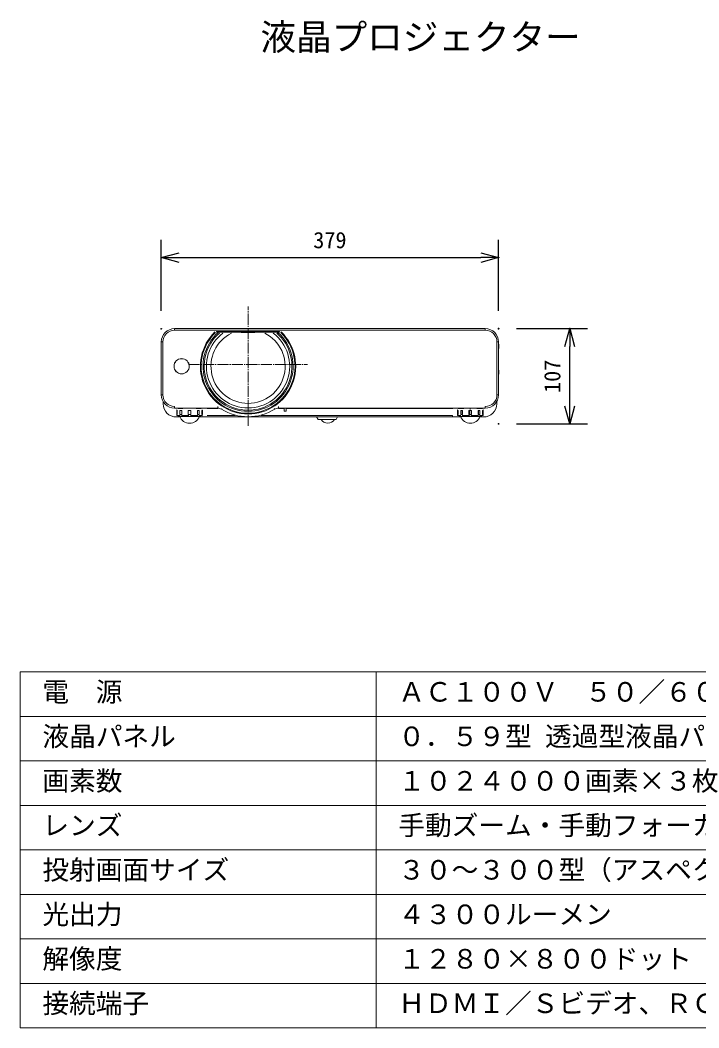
# Model space of a CAD drawing. Units: millimetres, scale not verified. Extents: x -62 to 63, y -57 to 57.
# Drawn here: x -62.5 to 13.8, y -56.5 to 56.7 of the extents above; entities that cross this region are included whole.
import ezdxf
from ezdxf.enums import TextEntityAlignment as Align

# ---------------------------------------------------------------- set-up
doc = ezdxf.new("R2010")
doc.units = ezdxf.units.MM
doc.header["$LTSCALE"] = 0.125
doc.header["$PDMODE"] = 32
doc.header["$PDSIZE"] = 0.0625
doc.linetypes.add('USER1', pattern=[13, 10, -1, 1, -1])
for name, color, linetype in [('0-0_0', 7, 'Continuous'), ('0-3_DEFPOINTS', 7, 'Continuous'), ('0-4_MOJI1', 7, 'Continuous'), ('0-6_SUNPO', 7, 'Continuous')]:
    doc.layers.add(name, color=color, linetype=linetype)
doc.layers.add('0-1_WAKU', color=1, linetype='Continuous', lineweight=18)
doc.layers.add('0-5_GAIKEI', color=7, linetype='Continuous', lineweight=18)
doc.styles.add('ＭＳ ゴシック', font='')
doc.styles.get('ＭＳ ゴシック').set_extended_font_data('MS Gothic')

# ---------------------------------------------------------------- blocks, each defined once
blk = doc.blocks.new('_OPEN30')
at = {"layer": '0-0_0'}
blk.add_line((0, 0), (-1, 0), dxfattribs=at)
blk.add_lwpolyline([(-1, 0.26795), (0, 0), (-1, -0.26795)], dxfattribs=at)
blk = doc.blocks.new('D5')
at = {"layer": '0-3_DEFPOINTS'}
for p in [(-8.9587, 20.8539), (-0.9587, 20.8539), (-8.9587, 10.1539)]:
    blk.add_point(p, dxfattribs=at)
at = {"layer": '0-6_SUNPO'}
for p, q in [((-6.9587, 20.8539), (1.0413, 20.8539)), ((-0.9587, 12.1539), (-0.9587, 18.8539)), ((-6.9587, 10.1539), (1.0413, 10.1539))]:
    blk.add_line(p, q, dxfattribs=at)
at = {"layer": '0-6_SUNPO', "xscale": 2, "yscale": 2}
for p, rotation in [((-0.9587, 20.8539), 90), ((-0.9587, 10.1539), 270)]:
    blk.add_blockref('_OPEN30', p, dxfattribs=dict(at, rotation=rotation))
at = {"layer": '0-6_SUNPO', "style": 'ＭＳ ゴシック'}
blk.add_text('107', height=1.833, rotation=90, dxfattribs=at).set_placement((-1.4587, 13.6289), align=Align.BOTTOM_LEFT)
blk = doc.blocks.new('D4')
at = {"layer": '0-3_DEFPOINTS'}
for p in [(-8.9579, 28.8412), (-46.8579, 20.8412), (-8.9579, 20.8412)]:
    blk.add_point(p, dxfattribs=at)
at = {"layer": '0-6_SUNPO'}
for p, q in [((-46.8579, 22.8412), (-46.8579, 30.8412)), ((-8.9579, 22.8412), (-8.9579, 30.8412)), ((-44.8579, 28.8412), (-10.9579, 28.8412))]:
    blk.add_line(p, q, dxfattribs=at)
at = {"layer": '0-6_SUNPO', "xscale": 2, "yscale": 2, "rotation": 180}
blk.add_blockref('_OPEN30', (-46.8579, 28.8412), dxfattribs=at)
at = {"layer": '0-6_SUNPO', "xscale": 2, "yscale": 2}
blk.add_blockref('_OPEN30', (-8.9579, 28.8412), dxfattribs=at)
at = {"layer": '0-6_SUNPO', "style": 'ＭＳ ゴシック'}
blk.add_text('379', height=1.833, dxfattribs=at).set_placement((-29.7829, 29.3412), align=Align.BOTTOM_LEFT)

msp = doc.modelspace()

# ---------------------------------------------------------------- linework, layer by layer
at = {"layer": '0-1_WAKU', "color": 4}
for p, q in [((-62.4746, -16.5014), (62.5254, -16.5014)), ((-62.4746, -16.5014), (-62.4746, -56.5014)), ((-22.4746, -16.5014), (-22.4746, -56.5014)), ((62.5254, -56.5014), (-62.4746, -56.5014))]:
    msp.add_line(p, q, dxfattribs=at)
at = {"layer": '0-1_WAKU'}
for p, q in [((-62.4746, -21.5014), (62.5254, -21.5014)), ((-62.4746, -26.5014), (62.5254, -26.5014)), ((-62.4746, -31.5014), (62.5254, -31.5014)), ((-62.4746, -36.5014), (62.5254, -36.5014)), ((-62.4746, -41.5014), (62.5254, -41.5014)), ((-62.4746, -46.5014), (62.5254, -46.5014)), ((-62.4746, -51.5014), (62.5254, -51.5014))]:
    msp.add_line(p, q, dxfattribs=at)
at = {"layer": '0-5_GAIKEI', "linetype": 'USER1'}
for p, q in [((-36.86, 11.1455), (-36.86, 24.5459)), ((-43.5571, 18.0457), (-30.1628, 18.0457))]:
    msp.add_line(p, q, dxfattribs=at)
at = {"layer": '0-5_GAIKEI'}
for p, q in [((-10.1962, 22.0729), (-45.1192, 22.0729)), ((-46.6077, 20.5845), (-46.6077, 14.6306)), ((-8.7077, 14.6306), (-8.7077, 20.5845)), ((-46.4092, 13.7886), (-46.4092, 13.6383)), ((-8.9062, 13.6383), (-8.9062, 13.7886)), ((-45.1192, 13.1422), (-40.2714, 13.1422)), ((-33.4486, 13.1422), (-10.1962, 13.1422)), ((-44.9208, 12.1498), (-44.5181, 12.1498)), ((-42.3465, 12.1498), (-12.9689, 12.1498)), ((-10.7973, 12.1498), (-10.3946, 12.1498))]:
    msp.add_line(p, q, dxfattribs=at)
at = {"layer": '0-5_GAIKEI', "color": 1}
for p, q in [((-45.1192, 21.8943), (-45.1192, 22.0729)), ((-10.1962, 21.8943), (-45.1192, 21.8943)), ((-40.4019, 21.7374), (-33.318, 21.7374)), ((-40.4019, 21.7374), (-40.4019, 21.6842)), ((-40.4019, 21.6842), (-33.318, 21.6842)), ((-37.6403, 21.63), (-37.6408, 21.6349)), ((-37.6181, 21.6372), (-37.6181, 21.6323)), ((-36.1018, 21.6323), (-37.6181, 21.6323)), ((-36.1016, 21.6372), (-36.1018, 21.6323)), ((-36.0791, 21.6349), (-36.0796, 21.63)), ((-33.318, 21.7374), (-33.318, 21.6843)), ((-33.318, 21.6843), (-33.318, 21.6842)), ((-33.1359, 21.6985), (-33.1933, 21.6391)), ((-10.1962, 21.8943), (-10.1962, 22.0729)), ((-46.4291, 20.5845), (-46.6077, 20.5845)), ((-46.4291, 20.5845), (-46.4291, 14.6306)), ((-8.8863, 14.6306), (-8.8863, 20.5845)), ((-8.8863, 20.5845), (-8.7077, 20.5845)), ((-8.7077, 20.3364), (-8.6779, 20.3364)), ((-8.7077, 20.0883), (-8.6779, 20.0883)), ((-8.7077, 19.8403), (-8.6779, 19.8403)), ((-8.6779, 20.3364), (-8.6779, 19.8403)), ((-46.6077, 17.3992), (-46.6375, 17.3992)), ((-46.6375, 16.9526), (-46.6375, 17.3992)), ((-46.6077, 17.1412), (-46.6375, 17.1412)), ((-8.7077, 17.3992), (-8.6779, 17.3992)), ((-8.7077, 17.1412), (-8.6779, 17.1412)), ((-8.6779, 17.3992), (-8.6779, 16.9526)), ((-46.6077, 16.9526), (-46.6375, 16.9526)), ((-8.7077, 16.9526), (-8.6779, 16.9526)), ((-46.4291, 14.6306), (-46.6077, 14.6306)), ((-8.8863, 14.6306), (-8.7077, 14.6306)), ((-45.1192, 13.3208), (-45.1192, 13.1422)), ((-44.8712, 12.8581), (-44.8135, 12.8581)), ((-44.8712, 12.8581), (-44.8712, 12.4096)), ((-44.8135, 12.4096), (-44.8135, 12.8581)), ((-44.7227, 13.0925), (-44.1765, 13.0925)), ((-44.5143, 12.8581), (-44.3036, 12.8581)), ((-44.5143, 12.8581), (-44.5143, 12.4096)), ((-44.3036, 12.4096), (-44.3036, 12.8581)), ((-43.5813, 12.8581), (-43.2833, 12.8581)), ((-43.5813, 12.8581), (-43.5813, 12.4096)), ((-43.2833, 12.4096), (-43.2833, 12.8581)), ((-42.6881, 13.0925), (-42.1419, 13.0925)), ((-42.561, 12.8581), (-42.3503, 12.8581)), ((-42.561, 12.8581), (-42.561, 12.4096)), ((-42.3503, 12.4096), (-42.3503, 12.8581)), ((-42.0511, 12.8581), (-41.9935, 12.8581)), ((-42.0511, 12.8581), (-42.0511, 12.4096)), ((-41.9935, 12.8581), (-41.9935, 12.4096)), ((-41.4683, 13.0969), (-41.4683, 13.1422)), ((-41.4683, 13.0969), (-40.2714, 13.0969)), ((-40.2714, 13.3207), (-40.2714, 13.0969)), ((-39.8109, 13.0903), (-39.8528, 13.0228)), ((-33.909, 13.0903), (-33.8671, 13.0228)), ((-33.4486, 13.0969), (-33.4486, 13.3208)), ((-33.4486, 13.0969), (-32.8123, 13.0969)), ((-32.8163, 13.1422), (-32.789, 12.8302)), ((-32.6449, 12.7849), (-32.7396, 12.7849)), ((-32.5955, 12.8302), (-32.5682, 13.1422)), ((-32.5722, 13.0969), (-13.8471, 13.0969)), ((-30.1354, 13.1422), (-30.1354, 13.1124)), ((-30.1354, 13.1124), (-29.6888, 13.1124)), ((-29.9468, 13.1422), (-29.9468, 13.1124)), ((-29.6888, 13.1422), (-29.6888, 13.1124)), ((-13.8471, 13.0969), (-13.8471, 13.1422)), ((-13.3219, 12.8581), (-13.3219, 12.4096)), ((-13.3219, 12.8581), (-13.2643, 12.8581)), ((-13.287, 12.4096), (-13.287, 12.8581)), ((-13.2643, 12.4096), (-13.2643, 12.8581)), ((-13.2622, 13.0969), (-12.6273, 13.0969)), ((-12.6273, 13.0925), (-13.1736, 13.0925)), ((-12.9651, 12.8581), (-12.9651, 12.4096)), ((-12.9651, 12.8581), (-12.7544, 12.8581)), ((-12.9436, 12.8581), (-12.9436, 12.4096)), ((-12.8081, 12.4096), (-12.8081, 12.8581)), ((-12.7544, 12.4096), (-12.7544, 12.8581)), ((-12.6273, 13.1173), (-12.6273, 13.0925)), ((-12.0321, 12.8581), (-12.0321, 12.4096)), ((-12.0321, 12.8581), (-11.7341, 12.8581)), ((-11.9789, 12.8581), (-11.9789, 12.4096)), ((-11.8831, 13.0699), (-11.8831, 12.9888)), ((-11.7873, 12.4096), (-11.7873, 12.8581)), ((-11.7341, 12.4096), (-11.7341, 12.8581)), ((-11.1389, 13.1173), (-11.1389, 13.0925)), ((-11.1389, 13.0969), (-10.504, 13.0969)), ((-10.5927, 13.0925), (-11.1389, 13.0925)), ((-11.0118, 12.8581), (-11.0118, 12.4096)), ((-11.0118, 12.8581), (-10.8011, 12.8581)), ((-10.9581, 12.8581), (-10.9581, 12.4096)), ((-10.8226, 12.4096), (-10.8226, 12.8581)), ((-10.8011, 12.4096), (-10.8011, 12.8581)), ((-10.5019, 12.8581), (-10.5019, 12.4096)), ((-10.5019, 12.8581), (-10.4442, 12.8581)), ((-10.4792, 12.8581), (-10.4792, 12.4096)), ((-10.4442, 12.8581), (-10.4442, 12.4096)), ((-10.1962, 13.3208), (-10.1962, 13.1422)), ((-44.8135, 12.4096), (-44.8712, 12.4096)), ((-44.818, 12.2987), (-44.4824, 12.2987)), ((-44.7395, 12.2004), (-42.1388, 12.1995)), ((-44.5143, 12.4096), (-44.3036, 12.4096)), ((-44.3418, 12.2987), (-43.5317, 12.2987)), ((-43.5813, 12.4096), (-43.2833, 12.4096)), ((-43.3329, 12.2987), (-42.5228, 12.2987)), ((-42.561, 12.4096), (-42.3503, 12.4096)), ((-42.3822, 12.2987), (-42.0466, 12.2987)), ((-42.0511, 12.4096), (-41.9935, 12.4096)), ((-42.0281, 12.3129), (-42.0172, 12.3129)), ((-41.4382, 12.3129), (-38.317, 12.3129)), ((-35.4029, 12.3129), (-13.8772, 12.3129)), ((-29.1629, 12.1498), (-28.9942, 11.8522)), ((-28.9942, 11.8522), (-26.9631, 11.8522)), ((-26.7944, 12.1498), (-26.9631, 11.8522)), ((-13.8772, 12.3129), (-13.8772, 12.1498)), ((-13.2643, 12.4096), (-13.3219, 12.4096)), ((-13.2983, 12.3129), (-13.2873, 12.3129)), ((-13.2688, 12.2987), (-12.9332, 12.2987)), ((-13.1767, 12.1995), (-10.5895, 12.1995)), ((-12.9651, 12.4096), (-12.7544, 12.4096)), ((-12.7926, 12.2987), (-11.9825, 12.2987)), ((-12.0321, 12.4096), (-11.7341, 12.4096)), ((-11.8831, 12.2797), (-11.8831, 12.1995)), ((-11.7837, 12.2987), (-10.9736, 12.2987)), ((-11.0118, 12.4096), (-10.8011, 12.4096)), ((-10.833, 12.2987), (-10.4974, 12.2987)), ((-10.5019, 12.4096), (-10.4442, 12.4096))]:
    msp.add_line(p, q, dxfattribs=at)
for radius in [0.8583, 0.8534]:
    msp.add_circle((-44.3254, 17.8457), radius, dxfattribs=at)
at = {"layer": '0-5_GAIKEI'}
for centre, radius, start, end in [((-45.1192, 20.5845), 1.4885, 90, 180), ((-10.1962, 20.5845), 1.4885, 0, 90), ((-45.1192, 14.6306), 1.4885, 180, 270), ((-46.8062, 13.7886), 0.3969, 0, 26.52535), ((-44.9208, 13.6383), 1.4885, 180, 270), ((-10.3946, 13.6383), 1.4885, 270, 0), ((-10.1962, 14.6306), 1.4885, 270, 0), ((-8.5092, 13.7886), 0.3969, 153.47465, 180), ((-40.2714, 12.3483), 0.7938, 58.17832, 90), ((-36.86, 17.8457), 5.676, 238.17832, 301.82168), ((-33.4486, 12.3483), 0.7938, 90, 121.82168), ((-43.4323, 12.6623), 1.207, 202.66152, 337.33848), ((-11.8831, 12.6623), 1.207, 202.66152, 337.33848)]:
    msp.add_arc(centre, radius, start, end, dxfattribs=at)
at = {"layer": '0-5_GAIKEI', "color": 1}
for centre, radius, start, end in [((-45.1192, 20.5845), 1.3098, 90, 180), ((-36.86, 17.8457), 5.3585, 134.027, 45.97321), ((-36.86, 17.8457), 5.2758, 134.02705, 45.97321), ((-36.86, 17.8457), 5.064, 131.54285, 48.45715), ((-36.86, 17.8457), 4.9335, 130.76008, 49.23992), ((-36.86, 17.8457), 4.6785, 127.06883, 52.93117), ((-36.86, 17.8457), 4.1686, 116.64105, 63.35895), ((-10.1962, 20.5845), 1.3098, 0, 90), ((-45.1192, 14.6306), 1.3098, 180, 270), ((-10.1962, 14.6306), 1.3098, 270, 0), ((-44.7223, 12.8581), 0.1489, 143.26673, 180), ((-42.1423, 12.8581), 0.1489, 0, 36.73327), ((-32.7396, 12.8345), 0.0496, 185.0008, 270.00007), ((-32.6449, 12.8345), 0.0496, 269.99993, 354.9992), ((-13.1731, 12.8581), 0.1489, 143.26673, 180), ((-10.5931, 12.8581), 0.1489, 0, 36.73327), ((-44.7223, 12.4096), 0.1489, 180, 216.79769), ((-44.9208, 12.2608), 0.0992, 11.00966, 36.86975), ((-41.9438, 12.2608), 0.0992, 143.13025, 168.99034), ((-42.1423, 12.4096), 0.1489, 323.20231, 0), ((-27.9058, 12.3724), 0.9172, 214.64964, 325.35036), ((-13.1731, 12.4096), 0.1489, 180, 216.79769), ((-13.3716, 12.2608), 0.0992, 11.00966, 36.86975), ((-10.3946, 12.2608), 0.0992, 143.13025, 168.99034), ((-10.5931, 12.4096), 0.1489, 323.20231, 0)]:
    msp.add_arc(centre, radius, start, end, dxfattribs=at)

# ---------------------------------------------------------------- block references
at = {"layer": '0-6_SUNPO'}
for name in ['D4', 'D5']:
    msp.add_blockref(name, (0.2502, 1.2191), dxfattribs=at)

# ---------------------------------------------------------------- texts
at = {"layer": '0-4_MOJI1', "style": 'ＭＳ ゴシック'}
for s, height, p in [('液晶プロジェクター', 2.933, (-35.4746, 52.4986)), ('電\u3000源', 2.199, (-59.9746, -20.5014)), ('ＡＣ１００Ｖ\u3000５０／６０Ｈｚ\u3000', 2.199, (-19.9746, -20.5014)), ('液晶パネル', 2.199, (-59.9746, -25.5014)), ('０．５９型 透過型液晶パネル ３原色方式', 2.199, (-19.9746, -25.5014)), ('画素数', 2.199, (-59.9746, -30.5014)), ('１０２４０００画素×３枚', 2.199, (-19.9746, -30.5014)), ('レンズ', 2.199, (-59.9746, -35.5014)), ('手動ズーム・手動フォーカスレンズ', 2.199, (-19.9746, -35.5014)), ('投射画面サイズ', 2.199, (-59.9746, -40.5014)), ('３０～３００型（アスペクト比１６：１０）', 2.199, (-19.9746, -40.5014)), ('光出力', 2.199, (-59.9746, -45.5014)), ('４３００ルーメン', 2.199, (-19.9746, -45.5014)), ('解像度', 2.199, (-59.9746, -50.5014)), ('１２８０×８００ドット', 2.199, (-19.9746, -50.5014)), ('接続端子', 2.199, (-59.9746, -55.5014)), ('ＨＤＭＩ／Ｓビデオ、ＲＧＢ、シリアル／ＬＡＮ', 2.199, (-19.9746, -55.5014))]:
    msp.add_text(s, height=height, dxfattribs=at).set_placement(p, align=Align.BOTTOM_LEFT)

doc.saveas('drawing.dxf')
